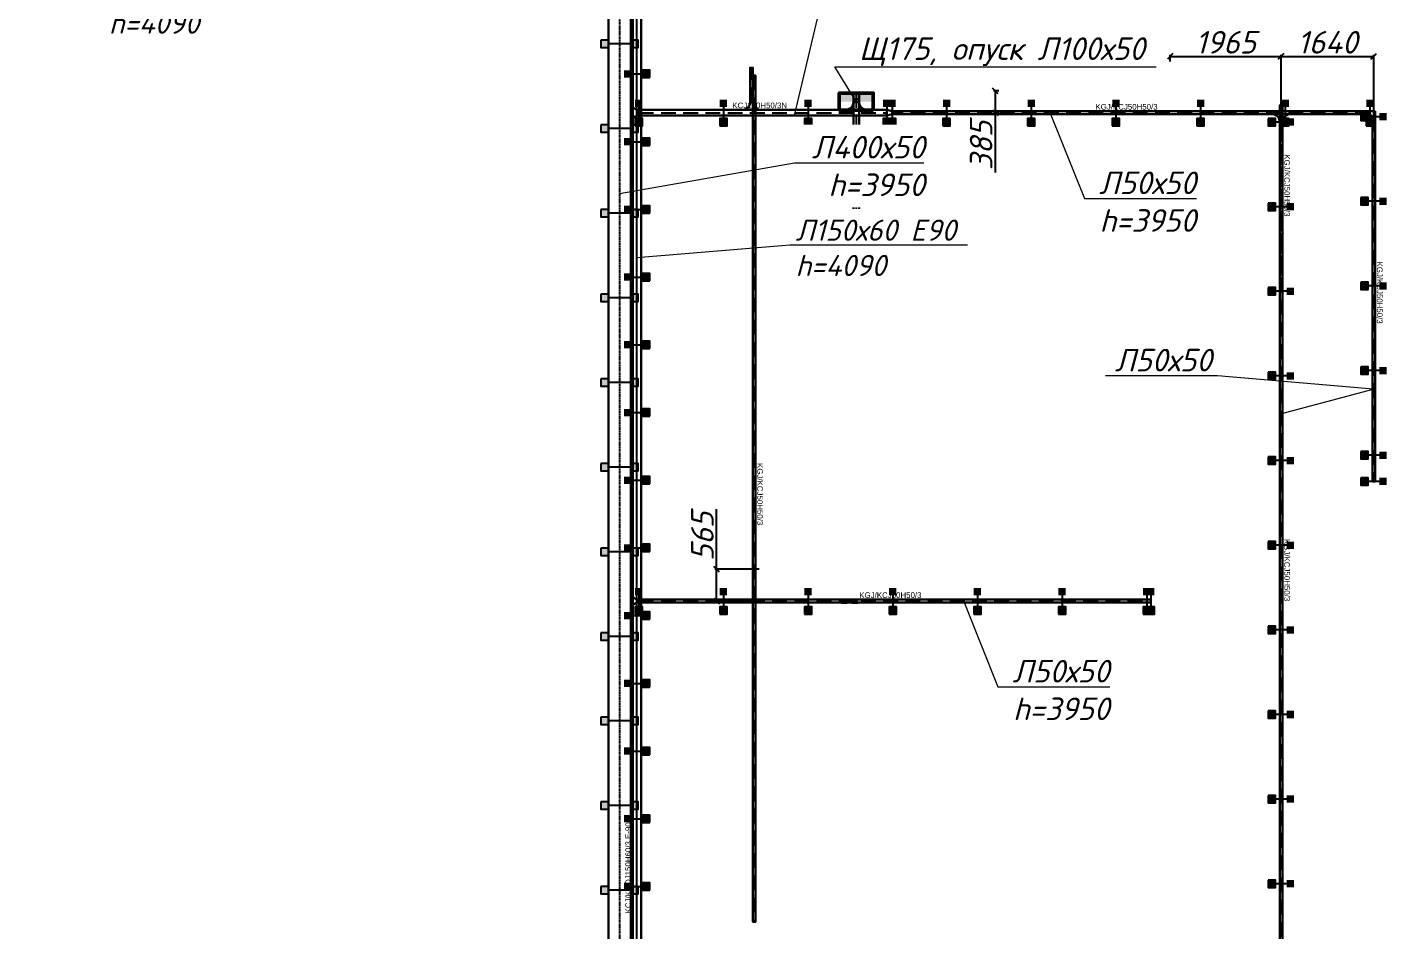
# Model space of a CAD drawing. Extents: x 221643 to 289394, y 86804 to 109436.
# Drawn here: x 228836 to 231246, y 102947 to 104548 of the extents above; entities that cross this region are included whole.
import ezdxf
from ezdxf import colors
from ezdxf.entities.mleader import LeaderData, LeaderLine
from ezdxf.math import Vec2, Vec3

# ---------------------------------------------------------------- set-up
doc = ezdxf.new("R2010")
doc.units = 0
doc.linetypes.add('DASHED2', pattern=[0.375, 0.25, -0.125])
doc.layers.get('Defpoints').update_dxf_attribs({"color": 140})
doc.layers.add('BAKS_opis', color=7, linetype='Continuous')
doc.layers.add("E_Прив'язки", color=24, linetype='Continuous')
for name, color, linetype, lineweight in [('E_Лотки', 5, 'Continuous', 30), ('E_Лотки_аварійні', 1, 'Continuous', 30), ('E_Позначення', 7, 'Continuous', 15), ('E_Щити', 1, 'Continuous', 50)]:
    doc.layers.add(name, color=color, linetype=linetype, lineweight=lineweight)
doc.layers.add('E_Лотки_опори_опуски', color=2, linetype='Continuous', plot=False)
doc.styles.add('GOST 2.304', font='isocpeui.ttf')
doc.styles.add('ROMANS', font='ROMANS')
doc.styles.get("Standard").update_dxf_attribs({"font": 'arial.ttf'})
doc.styles.add('ГОСТ 2.304', font='isocpeui.ttf')
doc.dimstyles.new('1to10', dxfattribs={"dimtxt": 40, "dimasz": 10, "dimexe": 3, "dimexo": 0, "dimgap": 5, "dimtad": 1, "dimdec": 0, "dimlfac": 10, "dimrnd": 5, "dimtxsty": 'GOST 2.304', "dimblk": 'OBLIQUE', "dimcen": 2.5, "dimadec": 0, "dimazin": 0, "dimtfac": 1, "dimtdec": 0, "dimtmove": 0, "dimatfit": 3, "dimfxl": 1, "dimarcsym": 0})

# ---------------------------------------------------------------- blocks, each defined once
blk = doc.blocks.new('*U4')
at = {"lineweight": 40}
h = blk.add_hatch(color=0, dxfattribs=at)
h.dxf.hatch_style = 1
h.paths.add_polyline_path([(300, 150), (-300, 150), (-300, 0), (300, 0)])
at = {"color": 0}
blk.add_lwpolyline([(-300, 300), (300, 300), (300, 0), (-300, 0)], close=True, dxfattribs=at)
blk = doc.blocks.new('_None')
blk = doc.blocks.new('A$C27F13636')
at = {"linetype": 'Continuous'}
for p, q in [((25, 95), (0, 0)), ((100, 0), (0, 0)), ((75, 95), (25, 95)), ((100, 0), (75, 95))]:
    blk.add_line(p, q, dxfattribs=at)
blk = doc.blocks.new('RKS___100_50')
at = {"xscale": 0.1, "yscale": 0.1, "zscale": 0.1}
blk.add_blockref('A$C27F13636', (-5, 0), dxfattribs=at)
at = {"style": 'ROMANS', "flags": 9}
for tag, p in [('SYMBOL', (4.9, 15)), ('ID', (4.9, 14.7)), ('NAME', (4.9, 14.4)), ('TYP', (4.9, 14)), ('LENGTH', (4.9, 13.7)), ('ATT_1', (4.9, 13.4)), ('ATT_2', (4.9, 13)), ('ATT_3', (4.9, 12.7)), ('ATT_4', (4.9, 12.3)), ('ATT_5', (4.9, 11.9)), ('LUSTRO', (4.9, 11.6)), ('P1', (4.9, 11.2)), ('P2', (4.9, 10.9)), ('AN', (4.9, 10.6))]:
    blk.add_attdef(tag, p, '', height=0.3, dxfattribs=at)
blk = doc.blocks.new('A$C73E61BF2')
at = {"linetype": 'Continuous'}
for p, q in [((0, 158), (100, 158)), ((0, 108), (0, 158)), ((100, 108), (0, 108)), ((0, 108), (0, 0)), ((100, 158), (100, 108)), ((100, 0), (100, 108)), ((0, 0), (100, 0))]:
    blk.add_line(p, q, dxfattribs=at)
blk = doc.blocks.new('LU___100H50')
at = {"xscale": 0.1, "yscale": 0.1, "zscale": 0.1}
blk.add_blockref('A$C73E61BF2', (-5, 0), dxfattribs=at)
at = {"style": 'ROMANS', "flags": 9}
for tag, p in [('SYMBOL', (4.9, 15)), ('ID', (4.9, 14.7)), ('NAME', (4.9, 14.4)), ('TYP', (4.9, 14)), ('LENGTH', (4.9, 13.7)), ('ATT_1', (4.9, 13.4)), ('ATT_2', (4.9, 13)), ('ATT_3', (4.9, 12.7)), ('ATT_4', (4.9, 12.3)), ('ATT_5', (4.9, 11.9)), ('LUSTRO', (4.9, 11.6)), ('P1', (4.9, 11.2)), ('P2', (4.9, 10.9)), ('AN', (4.9, 10.6))]:
    blk.add_attdef(tag, p, '', height=0.3, dxfattribs=at)
blk = doc.blocks.new('A$C4863500E')
at = {"linetype": 'Continuous'}
for p, q in [((380, 140), (0, 140)), ((240, 0), (140, 0))]:
    blk.add_line(p, q, dxfattribs=at)
for centre, start, end in [((0, 0), 0, 90), ((380, 0), 90, 180)]:
    blk.add_arc(centre, 140, start, end, dxfattribs=at)
blk = doc.blocks.new('TKD___100')
at = {"xscale": 0.1, "yscale": 0.1, "zscale": 0.1}
blk.add_blockref('A$C4863500E', (-19, -14), dxfattribs=at)
at = {"style": 'ROMANS', "flags": 9}
for tag, p in [('SYMBOL', (4.9, 15)), ('ID', (4.9, 14.7)), ('NAME', (4.9, 14.4)), ('TYP', (4.9, 14)), ('LENGTH', (4.9, 13.7)), ('ATT_1', (4.9, 13.4)), ('ATT_2', (4.9, 13)), ('ATT_3', (4.9, 12.7)), ('ATT_4', (4.9, 12.3)), ('ATT_5', (4.9, 11.9)), ('LUSTRO', (4.9, 11.6)), ('P1', (4.9, 11.2)), ('P2', (4.9, 10.9)), ('AN', (4.9, 10.6))]:
    blk.add_attdef(tag, p, '', height=0.3, dxfattribs=at)
blk = doc.blocks.new('A$C3C5B6495')
at = {"linetype": 'Continuous'}
for p, q in [((0, 33), (0, 0)), ((14, 19), (14, 14))]:
    blk.add_line(p, q, dxfattribs=at)
for centre, start, end in [((14, 33), 180, 270), ((14, 0), 90, 180)]:
    blk.add_arc(centre, 14, start, end, dxfattribs=at)
blk = doc.blocks.new('TKD___50')
blk.add_blockref('A$C3C5B6495', (0, -16.5))
blk = doc.blocks.new('BAKS_146')
at = {"layer": 'BAKS_opis', "linetype": 'DASHED2', "ltscale": 105}
blk.add_line((0, 0), (0, -646.4), dxfattribs=at)
at = {"layer": 'E_Лотки'}
for points in [[(-2.5, 0), (-2.5, -646.4), (2.5, -646.4), (2.5, 0)], [(-2.5, 0), (-2.5, -646.4), (-2.5, -646.4), (-2.5, 0)], [(2.5, 0), (2.5, -646.4), (-2.5, -646.4), (-2.5, 0)], [(2.5, 0), (2.5, -646.4), (2.5, -646.4), (2.5, 0)]]:
    blk.add_3dface(points, dxfattribs=at)
at = {"flags": 1}
for tag, p in [('LENGTH', (0, 7)), ('ID', (2.5, 7)), ('ATT_1', (0, -646.4)), ('ATT_2', (0, -646.4)), ('ATT_3', (0, -646.4)), ('ATT_4', (0, -646.4)), ('ATT_5', (0, -646.4)), ('AN', (0, -646.4)), ('TYP', (0, -646.4)), ('NAME', (0, -646.4)), ('P1X', (0, -646.4)), ('P2X', (0, -646.4)), ('P1Y', (0, -646.4)), ('P2Y', (0, -646.4)), ('LUSTRO', (0, -646.4))]:
    blk.add_attdef(tag, p, '', height=2.5, dxfattribs=at)
at = {"layer": 'BAKS_opis'}
blk.add_attdef('SYMBOL', (5.5, -256.7), '', height=10, rotation=270, dxfattribs=at)
blk = doc.blocks.new('A$C44C0357C')
at = {"linetype": 'Continuous'}
for p, q in [((0, 95), (50, 95)), ((0, 95), (0, 0)), ((95, 0), (0, 0)), ((50, 95), (95, 50)), ((95, 50), (95, 0))]:
    blk.add_line(p, q, dxfattribs=at)
blk = doc.blocks.new('KK___50')
at = {"xscale": 0.1, "yscale": 0.1, "zscale": 0.1, "rotation": 270}
blk.add_blockref('A$C44C0357C', (-2.5, 9.5), dxfattribs=at)
at = {"style": 'ROMANS', "flags": 9}
for tag, p in [('SYMBOL', (-1370.4, 2080.3)), ('ID', (-1370, 2080.3)), ('NAME', (-1369.7, 2080.3)), ('TYP', (-1369.4, 2080.3)), ('LENGTH', (-1369.1, 2080.3)), ('ATT_1', (-1368.7, 2080.3)), ('ATT_2', (-1368.4, 2080.3)), ('ATT_3', (-1368, 2080.3)), ('ATT_4', (-1367.7, 2080.3)), ('ATT_5', (-1367.3, 2080.3)), ('LUSTRO', (-1366.9, 2080.3)), ('P1', (-1366.6, 2080.3)), ('P2', (-1366.3, 2080.3)), ('AN', (-1366, 2080.3))]:
    blk.add_attdef(tag, p, '', height=0.3, rotation=90, dxfattribs=at)
blk = doc.blocks.new('BAKS_586')
at = {"layer": 'BAKS_opis', "linetype": 'DASHED2', "ltscale": 105}
blk.add_line((0, 0), (0, -300), dxfattribs=at)
at = {"layer": 'E_Лотки_опори_опуски'}
for points in [[(-5, 0), (-5, -300), (5, -300), (5, 0)], [(-5, 0), (-5, -300), (-5, -300), (-5, 0)], [(5, 0), (5, -300), (-5, -300), (-5, 0)], [(5, 0), (5, -300), (5, -300), (5, 0)]]:
    blk.add_3dface(points, dxfattribs=at)
at = {"flags": 1}
for tag, p in [('LENGTH', (0, 0)), ('ID', (5, 0)), ('ATT_1', (0, -300)), ('ATT_2', (0, -300)), ('ATT_3', (0, -300)), ('ATT_4', (0, -300)), ('ATT_5', (0, -300)), ('AN', (0, -300)), ('TYP', (0, -300)), ('NAME', (0, -300)), ('P1X', (0, -300)), ('P2X', (0, -300)), ('P1Y', (0, -300)), ('P2Y', (0, -300)), ('LUSTRO', (0, -300))]:
    blk.add_attdef(tag, p, '', height=2.5, dxfattribs=at)
at = {"layer": 'BAKS_opis'}
blk.add_attdef('SYMBOL', (8, -96), '', height=10, rotation=270, dxfattribs=at)
blk = doc.blocks.new('BAKS_646')
at = {"layer": 'BAKS_opis', "linetype": 'DASHED2', "ltscale": 105}
blk.add_line((0, 0), (0, -1500), dxfattribs=at)
at = {"layer": 'E_Лотки_опори_опуски'}
for points in [[(-2.5, 0), (-2.5, -1500), (2.5, -1500), (2.5, 0)], [(-2.5, 0), (-2.5, -1500), (-2.5, -1500), (-2.5, 0)], [(2.5, 0), (2.5, -1500), (-2.5, -1500), (-2.5, 0)], [(2.5, 0), (2.5, -1500), (2.5, -1500), (2.5, 0)]]:
    blk.add_3dface(points, dxfattribs=at)
at = {"flags": 1}
for tag, p in [('LENGTH', (0, 0)), ('ID', (2.5, 0)), ('ATT_1', (0, -1500)), ('ATT_2', (0, -1500)), ('ATT_3', (0, -1500)), ('ATT_4', (0, -1500)), ('ATT_5', (0, -1500)), ('AN', (0, -1500)), ('TYP', (0, -1500)), ('NAME', (0, -1500)), ('P1X', (0, -1500)), ('P2X', (0, -1500)), ('P1Y', (0, -1500)), ('P2Y', (0, -1500)), ('LUSTRO', (0, -1500))]:
    blk.add_attdef(tag, p, '', height=2.5, dxfattribs=at)
at = {"layer": 'BAKS_opis'}
blk.add_attdef('SYMBOL', (5.5, -687), '', height=10, rotation=270, dxfattribs=at)
blk = doc.blocks.new('BAKS_712')
at = {"layer": 'BAKS_opis', "linetype": 'DASHED2', "ltscale": 105}
blk.add_line((0, 0), (0, -1604), dxfattribs=at)
at = {"layer": 'E_Лотки'}
for points in [[(-2.5, 0), (-2.5, -1604), (2.5, -1604), (2.5, 0)], [(-2.5, 0), (-2.5, -1604), (-2.5, -1604), (-2.5, 0)], [(2.5, 0), (2.5, -1604), (-2.5, -1604), (-2.5, 0)], [(2.5, 0), (2.5, -1604), (2.5, -1604), (2.5, 0)]]:
    blk.add_3dface(points, dxfattribs=at)
at = {"flags": 1}
for tag, p in [('LENGTH', (0, 0)), ('ID', (2.5, 0)), ('ATT_1', (0, -1604)), ('ATT_2', (0, -1604)), ('ATT_3', (0, -1604)), ('ATT_4', (0, -1604)), ('ATT_5', (0, -1604)), ('AN', (0, -1604)), ('TYP', (0, -1604)), ('NAME', (0, -1604)), ('P1X', (0, -1604)), ('P2X', (0, -1604)), ('P1Y', (0, -1604)), ('P2Y', (0, -1604)), ('LUSTRO', (0, -1604))]:
    blk.add_attdef(tag, p, '', height=2.5, dxfattribs=at)
at = {"layer": 'BAKS_opis'}
blk.add_attdef('SYMBOL', (5.5, -739), '', height=10, rotation=270, dxfattribs=at)
blk = doc.blocks.new('BAKS_714')
at = {"layer": 'BAKS_opis', "linetype": 'DASHED2', "ltscale": 105}
blk.add_line((0, 0), (0, -300), dxfattribs=at)
at = {"layer": 'E_Лотки_опори_опуски'}
for points in [[(-2.5, 0), (-2.5, -300), (2.5, -300), (2.5, 0)], [(-2.5, 0), (-2.5, -300), (-2.5, -300), (-2.5, 0)], [(2.5, 0), (2.5, -300), (-2.5, -300), (-2.5, 0)], [(2.5, 0), (2.5, -300), (2.5, -300), (2.5, 0)]]:
    blk.add_3dface(points, dxfattribs=at)
at = {"flags": 1}
for tag, p in [('LENGTH', (0, 0)), ('ID', (2.5, 0)), ('ATT_1', (0, -300)), ('ATT_2', (0, -300)), ('ATT_3', (0, -300)), ('ATT_4', (0, -300)), ('ATT_5', (0, -300)), ('AN', (0, -300)), ('TYP', (0, -300)), ('NAME', (0, -300)), ('P1X', (0, -300)), ('P2X', (0, -300)), ('P1Y', (0, -300)), ('P2Y', (0, -300)), ('LUSTRO', (0, -300))]:
    blk.add_attdef(tag, p, '', height=2.5, dxfattribs=at)
at = {"layer": 'BAKS_opis'}
blk.add_attdef('SYMBOL', (5.5, -87), '', height=10, rotation=270, dxfattribs=at)
blk = doc.blocks.new('BAKS_1270')
at = {"layer": 'E_Лотки', "linetype": 'DASHED2', "ltscale": 105}
blk.add_line((0, 0), (-846.6, 0), dxfattribs=at)
at = {"layer": 'E_Лотки'}
for points in [[(0, 2.5), (-846.6, 2.5), (-846.6, -2.5), (0, -2.5)], [(0, 2.5), (-846.6, 2.5), (-846.6, 2.5), (0, 2.5)], [(0, -2.5), (-846.6, -2.5), (-846.6, 2.5), (0, 2.5)], [(0, -2.5), (-846.6, -2.5), (-846.6, -2.5), (0, -2.5)]]:
    blk.add_3dface(points, dxfattribs=at)
at = {"flags": 1}
for tag, p in [('TYP', (-846.6, 0)), ('ATT_1', (-846.6, 0)), ('ATT_2', (-846.6, 0)), ('ATT_3', (-846.6, 0)), ('ATT_4', (-846.6, 0)), ('ATT_5', (-846.6, 0)), ('AN', (-846.6, 0)), ('NAME', (-846.6, 0)), ('P1X', (-846.6, 0)), ('P2X', (-846.6, 0)), ('P1Y', (-846.6, 0)), ('P2Y', (-846.6, 0)), ('LUSTRO', (-846.6, 0)), ('LENGTH', (0, 0)), ('ID', (0, -2.5))]:
    blk.add_attdef(tag, p, '', height=2.5, dxfattribs=at)
at = {"layer": 'BAKS_opis'}
blk.add_attdef('SYMBOL', (-486.3, 5.5), '', height=10, rotation=0, dxfattribs=at)
blk = doc.blocks.new('BAKS_1271')
at = {"layer": 'E_Лотки', "linetype": 'DASHED2', "ltscale": 105}
blk.add_line((0, 0), (0, 60.7), dxfattribs=at)
at = {"layer": 'E_Лотки'}
for points in [[(2.5, 0), (2.5, 60.7), (-2.5, 60.7), (-2.5, 0)], [(-2.5, 0), (-2.5, 60.7), (2.5, 60.7), (2.5, 0)], [(-2.5, 0), (-2.5, 60.7), (-2.5, 60.7), (-2.5, 0)], [(2.5, 0), (2.5, 60.7), (2.5, 60.7), (2.5, 0)]]:
    blk.add_3dface(points, dxfattribs=at)
at = {"flags": 1}
for tag, p in [('ATT_2', (0, 60.7)), ('ATT_3', (0, 60.7)), ('ATT_1', (0, 60.7)), ('ATT_4', (0, 60.7)), ('ATT_5', (0, 60.7)), ('AN', (0, 60.7)), ('TYP', (0, 60.7)), ('P2X', (0, 60.7)), ('P2Y', (0, 60.7)), ('LUSTRO', (0, 60.7)), ('NAME', (0, 60.7)), ('P1X', (0, 60.7)), ('P1Y', (0, 60.7)), ('ID', (-2.5, 0)), ('LENGTH', (0, 0))]:
    blk.add_attdef(tag, p, '', height=2.5, dxfattribs=at)
at = {"layer": 'BAKS_opis', "flags": 1}
blk.add_attdef('SYMBOL', (-5.5, 30.4), '', height=10, rotation=90, dxfattribs=at)
blk = doc.blocks.new('BAKS_1397')
at = {"layer": 'BAKS_opis', "color": 105, "linetype": 'DASHED2'}
blk.add_line((0, 0), (0, 3453.5), dxfattribs=at)
at = {"layer": 'E_Лотки_аварійні'}
for points in [[(7.5, 0), (7.5, 3453.5), (-7.5, 3453.5), (-7.5, 0)], [(-7.5, 0), (-7.5, 3453.5), (7.5, 3453.5), (7.5, 0)], [(-7.5, 0), (-7.5, 3453.5), (-7.5, 3453.5), (-7.5, 0)], [(7.5, 0), (7.5, 3453.5), (7.5, 3453.5), (7.5, 0)]]:
    blk.add_3dface(points, dxfattribs=at)
at = {"flags": 1}
for tag, p in [('ATT_2', (0, 3453.5)), ('ATT_3', (0, 3453.5)), ('ATT_1', (0, 3453.5)), ('ATT_4', (0, 3453.5)), ('ATT_5', (0, 3453.5)), ('AN', (0, 3453.5)), ('TYP', (0, 3453.5)), ('P2X', (0, 3453.5)), ('P2Y', (0, 3453.5)), ('LUSTRO', (0, 3453.5)), ('NAME', (0, 3453.5)), ('P1X', (0, 3453.5)), ('P1Y', (0, 3453.5)), ('ID', (-7.5, 0)), ('LENGTH', (0, 0))]:
    blk.add_attdef(tag, p, '', height=2.5, dxfattribs=at)
at = {"layer": 'BAKS_opis'}
blk.add_attdef('SYMBOL', (-10.5, 1632.3), '', height=10, rotation=90, dxfattribs=at)
blk = doc.blocks.new('BAKS_1401')
at = {"layer": 'BAKS_opis', "color": 105, "linetype": 'DASHED2', "ltscale": 2}
blk.add_line((0, 0), (0, -3947.7), dxfattribs=at)
at = {"layer": 'E_Лотки'}
for points in [[(-20, 0), (-20, -3947.7), (20, -3947.7), (20, 0)], [(-20, 0), (-20, -3947.7), (-20, -3947.7), (-20, 0)], [(20, 0), (20, -3947.7), (-20, -3947.7), (-20, 0)], [(20, 0), (20, -3947.7), (20, -3947.7), (20, 0)]]:
    blk.add_3dface(points, dxfattribs=at)
at = {"flags": 1}
for tag, p in [('LENGTH', (0, 0)), ('ID', (20, 0)), ('ATT_1', (0, -3947.7)), ('ATT_2', (0, -3947.7)), ('ATT_3', (0, -3947.7)), ('ATT_4', (0, -3947.7)), ('ATT_5', (0, -3947.7)), ('AN', (0, -3947.7)), ('TYP', (0, -3947.7)), ('NAME', (0, -3947.7)), ('P1X', (0, -3947.7)), ('P2X', (0, -3947.7)), ('P1Y', (0, -3947.7)), ('P2Y', (0, -3947.7)), ('LUSTRO', (0, -3947.7))]:
    blk.add_attdef(tag, p, '', height=2.5, dxfattribs=at)
at = {"layer": 'BAKS_opis'}
blk.add_attdef('SYMBOL', (23, -1919.8), '', height=10, rotation=270, dxfattribs=at)
blk = doc.blocks.new('BAKS_1408')
at = {"layer": 'BAKS_opis', "linetype": 'DASHED2', "ltscale": 105}
blk.add_line((0, 0), (907.3, 0), dxfattribs=at)
at = {"layer": 'E_Лотки'}
for points in [[(0, -2.5), (907.3, -2.5), (907.3, 2.5), (0, 2.5)], [(0, 2.5), (907.3, 2.5), (907.3, -2.5), (0, -2.5)], [(0, 2.5), (907.3, 2.5), (907.3, 2.5), (0, 2.5)], [(0, -2.5), (907.3, -2.5), (907.3, -2.5), (0, -2.5)]]:
    blk.add_3dface(points, dxfattribs=at)
at = {"flags": 1}
for tag, p in [('ID', (0, 2.5)), ('LENGTH', (0, 0)), ('ATT_1', (907.3, 0)), ('ATT_2', (907.3, 0)), ('ATT_3', (907.3, 0)), ('ATT_4', (907.3, 0)), ('ATT_5', (907.3, 0)), ('AN', (907.3, 0)), ('TYP', (907.3, 0)), ('NAME', (907.3, 0)), ('P1X', (907.3, 0)), ('P2X', (907.3, 0)), ('P1Y', (907.3, 0)), ('P2Y', (907.3, 0)), ('LUSTRO', (907.3, 0))]:
    blk.add_attdef(tag, p, '', height=2.5, dxfattribs=at)
at = {"layer": 'BAKS_opis'}
blk.add_attdef('SYMBOL', (390.7, 5.5), '', height=10, dxfattribs=at)
blk = doc.blocks.new('BAKS_1413')
at = {"layer": 'BAKS_opis', "linetype": 'DASHED2', "ltscale": 105}
blk.add_line((0, 0), (439.3, 0), dxfattribs=at)
at = {"layer": 'E_Лотки'}
for points in [[(0, -5), (439.3, -5), (439.3, 5), (0, 5)], [(0, 5), (439.3, 5), (439.3, -5), (0, -5)], [(0, 5), (439.3, 5), (439.3, 5), (0, 5)], [(0, -5), (439.3, -5), (439.3, -5), (0, -5)]]:
    blk.add_3dface(points, dxfattribs=at)
at = {"flags": 1}
for tag, p in [('ID', (0, 5)), ('LENGTH', (0, 0)), ('ATT_1', (439.3, 0)), ('ATT_2', (439.3, 0)), ('ATT_3', (439.3, 0)), ('ATT_4', (439.3, 0)), ('ATT_5', (439.3, 0)), ('AN', (439.3, 0)), ('TYP', (439.3, 0)), ('NAME', (439.3, 0)), ('P1X', (439.3, 0)), ('P2X', (439.3, 0)), ('P1Y', (439.3, 0)), ('P2Y', (439.3, 0)), ('LUSTRO', (439.3, 0))]:
    blk.add_attdef(tag, p, '', height=2.5, dxfattribs=at)
at = {"layer": 'BAKS_opis'}
blk.add_attdef('SYMBOL', (165.7, 8), '', height=10, dxfattribs=at)
blk = doc.blocks.new('A$C34620F73')
for p, q in [((0, 1), (10, 1)), ((0, 0), (0, 1)), ((10, 0), (0, 0)), ((10, 1), (10, 0))]:
    blk.add_line(p, q)
blk = doc.blocks.new('LG___H')
at = {"rotation": 270}
blk.add_blockref('A$C34620F73', (-0.5, 10), dxfattribs=at)
at = {"style": 'ROMANS', "flags": 9}
for tag, p in [('SYMBOL', (-0.7, 7.2)), ('ID', (-0.7, 6.8)), ('NAME', (-0.7, 6.5)), ('TYP', (-0.7, 6.2)), ('LENGTH', (-0.7, 5.9)), ('ATT_1', (-0.7, 5.5)), ('ATT_2', (-0.7, 5.2)), ('ATT_3', (-0.7, 4.8)), ('ATT_4', (-0.7, 4.5)), ('ATT_5', (-0.7, 4.1)), ('LUSTRO', (-0.7, 3.7)), ('P1', (-0.7, 3.4)), ('P2', (-0.7, 3.1)), ('AN', (-0.7, 2.8))]:
    blk.add_attdef(tag, p, '', height=0.3, dxfattribs=at)
blk = doc.blocks.new('podpora_400')
h = blk.add_hatch(color=256)
h.paths.add_polyline_path([(-6.5, 20), (0, 20), (6.5, 20), (6.5, 33.1), (-6.5, 33.1)])
h.paths.add_polyline_path([(-6.5, -33.1), (6.5, -33.1), (6.5, -20), (0, -20), (-6.5, -20)])
blk.add_line((0, 20), (0, -20))
for points in [[(-6.5, 20), (6.5, 20), (6.5, 33.1), (-6.5, 33.1)], [(-6.5, -33.1), (6.5, -33.1), (6.5, -20), (-6.5, -20)]]:
    blk.add_lwpolyline(points, close=True)
at = {"style": 'ROMANS', "flags": 9}
for tag, p in [('SYMBOL', (1, 29.3)), ('ID', (1, 29)), ('NAME', (1, 28.7)), ('TYP', (1, 28.4)), ('LENGTH', (1, 28)), ('ATT_1', (1, 27.7)), ('ATT_2', (1, 27.4)), ('ATT_3', (1, 27)), ('ATT_4', (1, 26.6)), ('ATT_5', (1, 26.3)), ('P1', (1, 25.9)), ('P2', (1, 25.6)), ('AN', (1, 25.3)), ('ELEM', (0.9, 25))]:
    blk.add_attdef(tag, p, '', height=0.3, dxfattribs=at)
blk = doc.blocks.new('podpora_200')
for points in [[(-6.5, 10), (0, 10), (6.5, 10), (6.5, 23.1), (-6.5, 23.1)], [(-6.5, -23.1), (6.5, -23.1), (6.5, -10), (-6.5, -10)]]:
    blk.add_hatch(color=256).paths.add_polyline_path(points)
blk.add_line((0, 10), (0, -10))
blk.add_lwpolyline([(-6.5, -23.1), (6.5, -23.1), (6.5, -10), (-6.5, -10)], close=True)
at = {"style": 'ROMANS', "flags": 9}
for tag, p in [('SYMBOL', (3.3, 14.9)), ('TYP', (3.3, 13.9)), ('ATT_1', (3.3, 13.2)), ('ATT_2', (3.3, 12.9)), ('ATT_3', (3.3, 12.5)), ('ATT_4', (3.3, 12.2)), ('ATT_5', (3.3, 11.8)), ('AN', (3.3, 10.8)), ('ELEM', (3.3, 10.5)), ('ID', (3.3, 14.5)), ('NAME', (3.3, 14.2)), ('LENGTH', (3.3, 13.6)), ('P1', (3.3, 11.4)), ('P2', (3.3, 11.1))]:
    blk.add_attdef(tag, p, '', height=0.3, dxfattribs=at)
blk = doc.blocks.new('_Oblique')
at = {"color": 0, "linetype": 'ByBlock', "lineweight": -2}
blk.add_line((-0.5, -0.5), (0.5, 0.5), dxfattribs=at)
blk = doc.blocks.new('*D1706')
at = {"layer": 'Defpoints', "color": 0, "transparency": 16777216}
for p in [(230558.3, 104435.4), (230551.8, 104396.9), (230558.3, 104396.9)]:
    blk.add_point(p, dxfattribs=at)
at = {"layer": "E_Прив'язки", "color": 0, "lineweight": -2, "transparency": 16777216}
for p, q in [((230558.3, 104435.4), (230548.8, 104435.4)), ((230551.8, 104435.4), (230551.8, 104396.9)), ((230558.3, 104396.9), (230548.8, 104396.9)), ((230551.8, 104396.9), (230551.8, 104290.7))]:
    blk.add_line(p, q, dxfattribs=at)
at = {"layer": "E_Прив'язки", "color": 0, "lineweight": -2, "transparency": 16777216, "xscale": 10, "yscale": 10, "zscale": 10}
for p, rotation in [((230551.8, 104435.4), 90), ((230551.8, 104396.9), 270)]:
    blk.add_blockref('_Oblique', p, dxfattribs=dict(at, rotation=rotation))
at = {"layer": "E_Прив'язки", "color": 0, "transparency": 16777216, "insert": (230526.8, 104338.8), "char_height": 40, "attachment_point": 5, "rotation": 90, "style": 'GOST 2.304'}
blk.add_mtext('385', dxfattribs=at)
blk = doc.blocks.new('*D1707')
at = {"layer": 'Defpoints', "color": 0, "transparency": 16777216}
for p in [(231058.4, 104496.7), (230861.8, 104487.9), (231058.4, 104380.4)]:
    blk.add_point(p, dxfattribs=at)
at = {"layer": "E_Прив'язки", "color": 0, "lineweight": -2, "transparency": 16777216}
for p, q in [((230861.8, 104487.9), (230861.8, 104499.7)), ((230861.8, 104496.7), (231058.4, 104496.7)), ((231058.4, 104380.4), (231058.4, 104499.7))]:
    blk.add_line(p, q, dxfattribs=at)
at = {"layer": "E_Прив'язки", "color": 0, "lineweight": -2, "transparency": 16777216, "xscale": 10, "yscale": 10, "zscale": 10, "rotation": 180}
blk.add_blockref('_Oblique', (230861.8, 104496.7), dxfattribs=at)
at = {"layer": "E_Прив'язки", "color": 0, "lineweight": -2, "transparency": 16777216, "xscale": 10, "yscale": 10, "zscale": 10}
blk.add_blockref('_Oblique', (231058.4, 104496.7), dxfattribs=at)
at = {"layer": "E_Прив'язки", "color": 0, "transparency": 16777216, "insert": (230960.1, 104521.7), "char_height": 40, "attachment_point": 5, "style": 'GOST 2.304'}
blk.add_mtext('1965', dxfattribs=at)
blk = doc.blocks.new('*D1708')
at = {"layer": 'Defpoints', "color": 0, "transparency": 16777216}
for p in [(231222.6, 104496.7), (231058.4, 104380.4), (231222.6, 104389.9)]:
    blk.add_point(p, dxfattribs=at)
at = {"layer": "E_Прив'язки", "color": 0, "lineweight": -2, "transparency": 16777216}
for p, q in [((231058.4, 104380.4), (231058.4, 104499.7)), ((231058.4, 104496.7), (231222.6, 104496.7)), ((231222.6, 104389.9), (231222.6, 104499.7))]:
    blk.add_line(p, q, dxfattribs=at)
at = {"layer": "E_Прив'язки", "color": 0, "lineweight": -2, "transparency": 16777216, "xscale": 10, "yscale": 10, "zscale": 10, "rotation": 180}
blk.add_blockref('_Oblique', (231058.4, 104496.7), dxfattribs=at)
at = {"layer": "E_Прив'язки", "color": 0, "lineweight": -2, "transparency": 16777216, "xscale": 10, "yscale": 10, "zscale": 10}
blk.add_blockref('_Oblique', (231222.6, 104496.7), dxfattribs=at)
at = {"layer": "E_Прив'язки", "color": 0, "transparency": 16777216, "insert": (231140.5, 104521.7), "char_height": 40, "attachment_point": 5, "style": 'GOST 2.304'}
blk.add_mtext('1640', dxfattribs=at)
blk = doc.blocks.new('*D1716')
at = {"layer": 'Defpoints', "color": 0, "transparency": 16777216}
for p in [(230057.9, 103587.9), (230133.4, 103587.9), (230130.6, 103531.4)]:
    blk.add_point(p, dxfattribs=at)
at = {"layer": "E_Прив'язки", "color": 0, "lineweight": -2, "transparency": 16777216}
for p, q in [((230057.9, 103587.9), (230057.9, 103694)), ((230133.4, 103587.9), (230054.9, 103587.9)), ((230057.9, 103531.4), (230057.9, 103587.9)), ((230130.6, 103531.4), (230054.9, 103531.4))]:
    blk.add_line(p, q, dxfattribs=at)
at = {"layer": "E_Прив'язки", "color": 0, "lineweight": -2, "transparency": 16777216, "xscale": 10, "yscale": 10, "zscale": 10}
for p, rotation in [((230057.9, 103587.9), 90), ((230057.9, 103531.4), 270)]:
    blk.add_blockref('_Oblique', p, dxfattribs=dict(at, rotation=rotation))
at = {"layer": "E_Прив'язки", "color": 0, "transparency": 16777216, "insert": (230032.9, 103646), "char_height": 40, "attachment_point": 5, "rotation": 90, "style": 'GOST 2.304'}
blk.add_mtext('565', dxfattribs=at)

msp = doc.modelspace()

# ---------------------------------------------------------------- block references
at = {"layer": 'E_Лотки'}
for name, p in [('BAKS_1401', (229886.1929, 104818.8477)), ('BAKS_1271', (230120.0036, 104415.859)), ('TKD___50', (229906.1929, 103531.388))]:
    msp.add_blockref(name, p, dxfattribs=at)
for name, p, rotation in [('LU___100H50', (230305.5036, 104431.659), 180), ('TKD___100', (229906.1929, 104396.859), 90), ('TKD___50', (230120.0036, 104401.859), 90), ('TKD___100', (230305.5036, 104401.859), 180), ('RKS___100_50', (230359.5036, 104396.859), 270), ('KK___50', (231215.6384, 104396.859), 270), ('TKD___50', (231058.4138, 104394.359), 270), ('LG___H', (230289.4012, 103533.888), 90), ('LG___H', (230307.82, 103533.888), 90), ('LG___H', (230289.4012, 103528.888), 90), ('LG___H', (230307.82, 103528.888), 90)]:
    msp.add_blockref(name, p, dxfattribs=dict(at, rotation=rotation))
for name, p, values in [('BAKS_1413', (229920.1929, 104396.859), {'SYMBOL': 'KCJ100H50/3N'}), ('BAKS_1270', (231215.6384, 104396.859), {'SYMBOL': 'KGJ/KCJ50H50/3'}), ('BAKS_712', (231058.4138, 104380.359), {'SYMBOL': 'KGJ/KCJ50H50/3'}), ('BAKS_146', (231222.6384, 104389.859), {'SYMBOL': 'KGJ/KCJ50H50/3'}), ('BAKS_1408', (229920.1929, 103531.388), {'SYMBOL': 'KGJ/KCJ50H50/3'})]:
    msp.add_blockref(name, p, dxfattribs=at).add_auto_attribs(values)
at = {"layer": 'E_Лотки_аварійні'}
msp.add_blockref('BAKS_1397', (229916.7836, 101345.5437), dxfattribs=at).add_auto_attribs({'SYMBOL': 'KCJ/KCOJ150H60/3 E-90'})
at = {"layer": 'E_Лотки_опори_опуски'}
for name, p, rotation in [('podpora_400', (229886.1929, 104518.8477), 270), ('podpora_200', (229916.7836, 104465.5437), 90), ('podpora_400', (229886.1929, 104368.8477), 270), ('podpora_200', (231058.4138, 104380.359), 270), ('podpora_200', (231222.6384, 104389.859), 270), ('podpora_200', (229916.7836, 104345.5437), 90), ('podpora_200', (229916.7836, 104225.5437), 90), ('podpora_200', (231058.4138, 104230.359), 270), ('podpora_200', (231222.6384, 104239.859), 270), ('podpora_400', (229886.1929, 104218.8477), 270), ('podpora_200', (229916.7836, 104105.5437), 90), ('podpora_200', (231058.4138, 104080.359), 270), ('podpora_200', (231222.6384, 104089.859), 270), ('podpora_400', (229886.1929, 104068.8477), 270), ('podpora_200', (229916.7836, 103985.5437), 90), ('podpora_200', (231222.6384, 103939.859), 270), ('podpora_400', (229886.1929, 103918.8477), 270), ('podpora_200', (231058.4138, 103930.359), 270), ('podpora_200', (229916.7836, 103865.5437), 90), ('podpora_200', (231222.6384, 103789.859), 270), ('podpora_400', (229886.1929, 103768.8477), 270), ('podpora_200', (231058.4138, 103780.359), 270), ('podpora_200', (229916.7836, 103745.5437), 90), ('podpora_200', (231222.6384, 103743.4382), 270), ('podpora_200', (229916.7836, 103625.5437), 90), ('podpora_200', (231058.4138, 103630.359), 270), ('podpora_400', (229886.1929, 103618.8477), 270), ('podpora_200', (229916.7836, 103505.5437), 90), ('podpora_200', (231058.4138, 103480.359), 270), ('podpora_400', (229886.1929, 103468.8477), 270), ('podpora_200', (229916.7836, 103385.5437), 90), ('podpora_400', (229886.1929, 103318.8477), 270), ('podpora_200', (231058.4138, 103330.359), 270), ('podpora_200', (229916.7836, 103265.5437), 90), ('podpora_400', (229886.1929, 103168.8477), 270), ('podpora_200', (231058.4138, 103180.359), 270), ('podpora_200', (229916.7836, 103145.5437), 90), ('podpora_400', (229886.1929, 103018.8477), 270), ('podpora_200', (229916.7836, 103025.5437), 90), ('podpora_200', (231058.4138, 103030.359), 270)]:
    msp.add_blockref(name, p, dxfattribs=dict(at, rotation=rotation))
for name, p, values in [('BAKS_646', (230124.4453, 104462.9546), {'SYMBOL': 'KGJ/KCJ50H50/3'}), ('BAKS_586', (230305.5036, 104431.659), {'SYMBOL': 'KCJ100H50/3N'}), ('BAKS_714', (231058.4138, 104410.1177), {'SYMBOL': 'KGJ/KCJ50H50/3'})]:
    msp.add_blockref(name, p, dxfattribs=at).add_auto_attribs(values)
for p in [(229920.1929, 104396.859), (230070.1929, 104396.859), (230220.1929, 104396.859), (230359.5036, 104396.859), (230369.0036, 104396.859), (230465.6384, 104396.859), (230615.6384, 104396.859), (230765.6384, 104396.859), (230915.6384, 104396.859), (231065.6384, 104396.859), (231215.6384, 104396.859), (229920.1929, 103531.388), (230070.1929, 103531.388), (230220.1929, 103531.388), (230370.1929, 103531.388), (230520.1929, 103531.388), (230670.1929, 103531.388), (230820.1929, 103531.388), (230827.5036, 103531.388)]:
    msp.add_blockref('podpora_200', p, dxfattribs=at)
at = {"layer": 'E_Щити', "xscale": 0.1, "yscale": 0.1, "zscale": 0.1, "rotation": 180}
msp.add_blockref('*U4', (230305.5036, 104431.659), dxfattribs=at)

# ---------------------------------------------------------------- dimensions: what is measured, and where the dimension line sits
at = {"layer": "E_Прив'язки"}
dim = msp.add_linear_dim(base=(231222.6384, 104496.7226), p1=(231058.4138, 104380.359), p2=(231222.6384, 104389.859), dimstyle='1to10', dxfattribs=at)
dim.commit()
dim.dimension.update_dxf_attribs({"geometry": '*D1708', "text_midpoint": (231140.5261, 104521.7226)})
dim = msp.add_linear_dim(base=(230057.8799, 103587.909), p1=(230130.6332, 103531.388), p2=(230133.3625, 103587.909), angle=90, dimstyle='1to10', dxfattribs=at)
dim.commit()
dim.dimension.update_dxf_attribs({"geometry": '*D1716', "text_midpoint": (230032.8799, 103645.9696)})

# ---------------------------------------------------------------- leaders
at = {"layer": 'E_Позначення'}
ml = msp.add_multileader_mtext('Standard', dxfattribs=at)
ml.set_content('Л150х60 Е90\\Ph=4090', color=256, style='ГОСТ 2.304')
ml.set_leader_properties(color=256, linetype='ByLayer', lineweight=-1)
ml.set_arrow_properties(name='NONE')
ml.build(insert=Vec2(0, 0))
ml.multileader.update_dxf_attribs({"has_dogleg": 0, "text_left_attachment_type": 6, "text_right_attachment_type": 6, "text_top_attachment_type": 10, "dogleg_length": 0, "arrow_head_size": 0.1})
ctx = ml.context
ctx.base_point, ctx.char_height, ctx.arrow_head_size, ctx.landing_gap_size, ctx.plane_origin = Vec3(228825.5238, 104591.9031), 37.5, 0.1, 10, Vec3(228311.1081, 104825.8493)
ctx.left_attachment, ctx.right_attachment, ctx.text_align_type = 6, 6, 2
notes = []
notes.append((ctx, [(1, (1, 1, 0), (229151.1772, 104591.9031), (-1, 0), 0, [(0, [(229475.9885, 104811.0618)], 0, [])])]))
ctx.mtext.insert, ctx.mtext.alignment, ctx.mtext.flow_direction = Vec3(229141.1772, 104636.9031), 3, 5
ctx.mtext.has_bg_fill, ctx.mtext.bg_color, ctx.mtext.bg_scale_factor, ctx.mtext.bg_transparency, ctx.mtext.use_window_bg_color = 1, -1027028792, 1.5, 0, 1
for ctx, leaders in notes:
    for number, flags, end, landing, length, lines in leaders:
        leader = LeaderData()
        leader.index, (leader.has_last_leader_line, leader.has_dogleg_vector, leader.attachment_direction) = number, flags
        leader.last_leader_point, leader.dogleg_vector, leader.dogleg_length = Vec3(end), Vec3(landing), length
        for number, points, colour, breaks in lines:
            line = LeaderLine()
            line.index, line.vertices, line.color, line.breaks = number, Vec3.list(points), colors.encode_raw_color(colour), breaks
            leader.lines.append(line)
        ctx.leaders.append(leader)

# ---------------------------------------------------------------- next in the draw order: leaders
ml = msp.add_multileader_mtext('Standard', dxfattribs=at)
ml.set_content('Щ175, опуск Л100х50', color=256, style='ГОСТ 2.304')
ml.set_leader_properties(color=256, linetype='ByLayer', lineweight=-1)
ml.set_arrow_properties(name='NONE')
ml.build(insert=Vec2(0, 0))
ml.multileader.update_dxf_attribs({"has_dogleg": 0, "text_left_attachment_type": 6, "text_right_attachment_type": 6, "dogleg_length": 0, "arrow_head_size": 0.1})
ctx = ml.context
ctx.base_point, ctx.char_height, ctx.arrow_head_size, ctx.landing_gap_size, ctx.plane_origin = Vec3(230267.2863, 104478.4473), 40, 0.1, 10, Vec3(224861.4944, 104376.3337)
ctx.left_attachment, ctx.right_attachment, ctx.text_align_type = 6, 6, 2
notes = []
notes.append((ctx, [(1, (1, 1, 0), (230267.2863, 104478.4473), (1, 0), 0, [(0, [(230305.5036, 104416.659)], 0, [])])]))
ctx.mtext.insert, ctx.mtext.alignment, ctx.mtext.flow_direction = Vec3(230816.6802, 104530.4473), 3, 5
ctx.mtext.has_bg_fill, ctx.mtext.bg_color, ctx.mtext.bg_scale_factor, ctx.mtext.bg_transparency, ctx.mtext.use_window_bg_color = 1, -1027028792, 1.5, 0, 1
ml = msp.add_multileader_mtext('Standard', dxfattribs=at)
ml.set_content('Л50х50', color=256, style='ГОСТ 2.304')
ml.set_leader_properties(color=256, linetype='ByLayer', lineweight=-1)
ml.set_arrow_properties(name='NONE')
ml.build(insert=Vec2(0, 0))
ml.multileader.update_dxf_attribs({"has_dogleg": 0, "text_left_attachment_type": 6, "text_right_attachment_type": 6, "dogleg_length": 0, "arrow_head_size": 0.1})
ctx = ml.context
ctx.base_point, ctx.char_height, ctx.arrow_head_size, ctx.landing_gap_size, ctx.plane_origin = Vec3(230737.9595, 103930.4348), 40, 0.1, 10, Vec3(233110.7455, 103623.3162)
ctx.left_attachment, ctx.right_attachment, ctx.text_align_type = 6, 6, 2
notes.append((ctx, [(1, (1, 1, 0), (230945.5049, 103930.4348), (-1, 0), 0, [(1, [(231057.36, 103863.23), (231221.5427, 103906.6693)], 0, [])])]))
ctx.mtext.insert, ctx.mtext.alignment, ctx.mtext.flow_direction = Vec3(230935.5049, 103978.4348), 3, 5
ctx.mtext.has_bg_fill, ctx.mtext.bg_color, ctx.mtext.bg_scale_factor, ctx.mtext.bg_transparency, ctx.mtext.use_window_bg_color = 1, -1027028792, 1.5, 0, 1
ml = msp.add_multileader_mtext('Standard', dxfattribs=at)
ml.set_content('Л50х50\\Ph=3950', color=256, style='ГОСТ 2.304')
ml.set_leader_properties(color=256, linetype='ByLayer', lineweight=-1)
ml.set_arrow_properties(name='NONE')
ml.build(insert=Vec2(0, 0))
ml.multileader.update_dxf_attribs({"has_dogleg": 0, "text_left_attachment_type": 6, "text_right_attachment_type": 6, "dogleg_length": 0, "arrow_head_size": 0.1})
ctx = ml.context
ctx.base_point, ctx.char_height, ctx.arrow_head_size, ctx.landing_gap_size, ctx.plane_origin = Vec3(230556.5236, 103379.0974), 40, 0.1, 10, Vec3(232524.4312, 102926.8136)
ctx.left_attachment, ctx.right_attachment, ctx.text_align_type = 6, 6, 2
notes.append((ctx, [(0, (1, 1, 0), (230556.5236, 103379.0974), (1, 0), 0, [(1, [(230496.0236, 103530.6453)], 0, [])])]))
ctx.mtext.insert, ctx.mtext.alignment, ctx.mtext.flow_direction = Vec3(230754.0691, 103427.0974), 3, 5
ctx.mtext.has_bg_fill, ctx.mtext.bg_color, ctx.mtext.bg_scale_factor, ctx.mtext.bg_transparency, ctx.mtext.use_window_bg_color = 1, -1027028792, 1.5, 0, 1
for ctx, leaders in notes:
    for number, flags, end, landing, length, lines in leaders:
        leader = LeaderData()
        leader.index, (leader.has_last_leader_line, leader.has_dogleg_vector, leader.attachment_direction) = number, flags
        leader.last_leader_point, leader.dogleg_vector, leader.dogleg_length = Vec3(end), Vec3(landing), length
        for number, points, colour, breaks in lines:
            line = LeaderLine()
            line.index, line.vertices, line.color, line.breaks = number, Vec3.list(points), colors.encode_raw_color(colour), breaks
            leader.lines.append(line)
        ctx.leaders.append(leader)

# ---------------------------------------------------------------- next in the draw order: leaders
ml = msp.add_multileader_mtext('Standard', dxfattribs=at)
ml.set_content('Л100х50\\Ph=3950', color=256, style='ГОСТ 2.304')
ml.set_leader_properties(color=256, linetype='ByLayer', lineweight=-1)
ml.set_arrow_properties(name='NONE')
ml.build(insert=Vec2(0, 0))
ml.multileader.update_dxf_attribs({"has_dogleg": 0, "text_left_attachment_type": 6, "text_right_attachment_type": 6, "dogleg_length": 0, "arrow_head_size": 0.1})
ctx = ml.context
ctx.base_point, ctx.char_height, ctx.arrow_head_size, ctx.landing_gap_size, ctx.plane_origin = Vec3(230256.6874, 104646.4405), 40, 0.1, 10, Vec3(232224.5951, 103788.0273)
ctx.left_attachment, ctx.right_attachment, ctx.text_align_type = 6, 6, 2
notes = []
notes.append((ctx, [(0, (1, 1, 0), (230256.6874, 104646.4405), (1, 0), 0, [(1, [(230196.1874, 104391.859)], 0, [])])]))
ctx.mtext.insert, ctx.mtext.alignment, ctx.mtext.flow_direction = Vec3(230474.9299, 104694.4405), 3, 5
ctx.mtext.has_bg_fill, ctx.mtext.bg_color, ctx.mtext.bg_scale_factor, ctx.mtext.bg_transparency, ctx.mtext.use_window_bg_color = 1, -1027028792, 1.5, 0, 1
ml = msp.add_multileader_mtext('Standard', dxfattribs=at)
ml.set_content('Л400х50\\Ph=3950', color=256, style='ГОСТ 2.304')
ml.set_leader_properties(color=256, linetype='ByLayer', lineweight=-1)
ml.set_arrow_properties(name='NONE')
ml.build(insert=Vec2(0, 0))
ml.multileader.update_dxf_attribs({"has_dogleg": 0, "text_left_attachment_type": 6, "text_right_attachment_type": 6, "dogleg_length": 0, "arrow_head_size": 0.1})
ctx = ml.context
ctx.base_point, ctx.char_height, ctx.arrow_head_size, ctx.landing_gap_size, ctx.plane_origin = Vec3(230196.1874, 104307.8247), 40, 0.1, 10, Vec3(232142.0368, 103826.8438)
ctx.left_attachment, ctx.right_attachment, ctx.text_align_type = 6, 6, 2
notes.append((ctx, [(0, (1, 1, 0), (230196.1874, 104307.8247), (1, 0), 0, [(0, [(229886.1929, 104253.6315)], 0, [])])]))
ctx.mtext.insert, ctx.mtext.alignment, ctx.mtext.flow_direction = Vec3(230426.8541, 104355.8247), 3, 5
ctx.mtext.has_bg_fill, ctx.mtext.bg_color, ctx.mtext.bg_scale_factor, ctx.mtext.bg_transparency, ctx.mtext.use_window_bg_color = 1, -1027028792, 1.5, 0, 1
ml = msp.add_multileader_mtext('Standard', dxfattribs=at)
ml.set_content('Л50х50\\Ph=3950', color=256, style='ГОСТ 2.304')
ml.set_leader_properties(color=256, linetype='ByLayer', lineweight=-1)
ml.set_arrow_properties(name='NONE')
ml.build(insert=Vec2(0, 0))
ml.multileader.update_dxf_attribs({"has_dogleg": 0, "text_left_attachment_type": 6, "text_right_attachment_type": 6, "dogleg_length": 0, "arrow_head_size": 0.1})
ctx = ml.context
ctx.base_point, ctx.char_height, ctx.arrow_head_size, ctx.landing_gap_size, ctx.plane_origin = Vec3(230709.8155, 104244.5684), 40, 0.1, 10, Vec3(232677.7232, 103792.2846)
ctx.left_attachment, ctx.right_attachment, ctx.text_align_type = 6, 6, 2
notes.append((ctx, [(0, (1, 1, 0), (230709.8155, 104244.5684), (1, 0), 0, [(1, [(230649.3155, 104396.1163)], 0, [])])]))
ctx.mtext.insert, ctx.mtext.alignment, ctx.mtext.flow_direction = Vec3(230907.361, 104292.5684), 3, 5
ctx.mtext.has_bg_fill, ctx.mtext.bg_color, ctx.mtext.bg_scale_factor, ctx.mtext.bg_transparency, ctx.mtext.use_window_bg_color = 1, -1027028792, 1.5, 0, 1
for ctx, leaders in notes:
    for number, flags, end, landing, length, lines in leaders:
        leader = LeaderData()
        leader.index, (leader.has_last_leader_line, leader.has_dogleg_vector, leader.attachment_direction) = number, flags
        leader.last_leader_point, leader.dogleg_vector, leader.dogleg_length = Vec3(end), Vec3(landing), length
        for number, points, colour, breaks in lines:
            line = LeaderLine()
            line.index, line.vertices, line.color, line.breaks = number, Vec3.list(points), colors.encode_raw_color(colour), breaks
            leader.lines.append(line)
        ctx.leaders.append(leader)

# ---------------------------------------------------------------- next in the draw order: dimensions: what is measured, and where the dimension line sits
at = {"layer": "E_Прив'язки"}
dim = msp.add_linear_dim(base=(231058.41378, 104496.72263), p1=(230861.76379, 104487.90902), p2=(231058.41378, 104380.35902), dimstyle='1to10', dxfattribs=at)
dim.commit()
dim.dimension.update_dxf_attribs({"geometry": '*D1707', "text_midpoint": (230960.08879, 104521.72263)})
dim = msp.add_linear_dim(base=(230551.8481987675, 104396.8590232906), p1=(230558.2625968817, 104435.4090232955), p2=(230558.2625968817, 104396.8590232906), angle=90, dimstyle='1to10', dxfattribs=at)
dim.commit()
dim.dimension.update_dxf_attribs({"geometry": '*D1706', "text_midpoint": (230526.8481987675, 104338.7984172299)})

# ---------------------------------------------------------------- next in the draw order: leaders
at = {"layer": 'E_Позначення'}
ml = msp.add_multileader_mtext('Standard', dxfattribs=at)
ml.set_content('Л150х60 Е90\\Ph=4090', color=256, style='ГОСТ 2.304')
ml.set_leader_properties(color=256, linetype='ByLayer', lineweight=-1)
ml.set_arrow_properties(name='NONE')
ml.build(insert=Vec2(0, 0))
ml.multileader.update_dxf_attribs({"has_dogleg": 0, "text_left_attachment_type": 6, "text_right_attachment_type": 6, "text_top_attachment_type": 10, "dogleg_length": 0, "arrow_head_size": 0.1})
ctx = ml.context
ctx.base_point, ctx.char_height, ctx.arrow_head_size, ctx.landing_gap_size, ctx.plane_origin = Vec3(230187.8298, 104162.4646), 37.5, 0.1, 10, Vec3(229632.7841, 104330.3107)
ctx.left_attachment, ctx.right_attachment = 6, 6
notes = []
notes.append((ctx, [(0, (1, 1, 0), (230187.8298, 104162.4646), (1, 0), 0, [(0, [(229916.7836, 104140.4029)], 0, [])])]))
ctx.mtext.insert, ctx.mtext.flow_direction = Vec3(230197.8298, 104207.4646), 5
ctx.mtext.has_bg_fill, ctx.mtext.bg_color, ctx.mtext.bg_scale_factor, ctx.mtext.bg_transparency, ctx.mtext.use_window_bg_color = 1, -1027028792, 1.5, 0, 1
for ctx, leaders in notes:
    for number, flags, end, landing, length, lines in leaders:
        leader = LeaderData()
        leader.index, (leader.has_last_leader_line, leader.has_dogleg_vector, leader.attachment_direction) = number, flags
        leader.last_leader_point, leader.dogleg_vector, leader.dogleg_length = Vec3(end), Vec3(landing), length
        for number, points, colour, breaks in lines:
            line = LeaderLine()
            line.index, line.vertices, line.color, line.breaks = number, Vec3.list(points), colors.encode_raw_color(colour), breaks
            leader.lines.append(line)
        ctx.leaders.append(leader)

doc.saveas('drawing.dxf')
